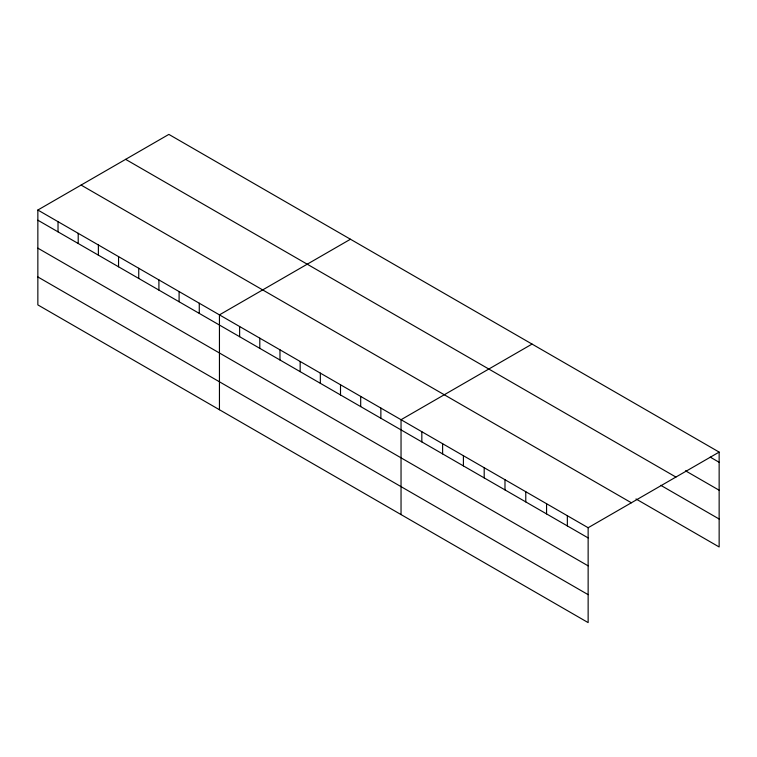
<?xml version="1.0" encoding="UTF-8"?>
<svg xmlns="http://www.w3.org/2000/svg" width="757" height="757" viewBox="0 0 757 757"><rect width="100%" height="100%" fill="white"/><g stroke="black" fill="none" stroke-linecap="round" stroke-linejoin="round"><path stroke-width="1.14" d="M37.85 210.03L588.142 527.733L588.142 622.604L37.85 304.901L37.85 210.03L168.858 134.396L719.15 452.099L719.15 546.97L635.994 498.967M350.453 239.24L219.445 314.874L219.445 409.745M532.048 344.075L401.04 419.719L401.04 514.59M588.142 527.733L719.15 452.099M710.236 457.133L719.15 462.281M685.492 470.797L719.15 490.224M125.624 159.349L675.916 477.061M660.747 485.303L719.15 519.018M81.084 185.068L631.376 502.78M37.85 220.202L588.142 537.915M37.85 248.154L588.142 565.858M37.85 276.948L588.142 594.661M567.353 515.735L567.353 525.907M546.563 503.736L546.563 513.908M525.774 491.728L525.774 501.91M504.985 479.73L504.985 489.902M484.196 467.722L484.196 477.904M463.407 455.723L463.407 465.896M442.618 443.725L442.618 453.897M421.829 431.717L421.829 441.899M380.866 408.07L380.866 418.243M360.692 396.422L360.692 406.594M340.508 384.764L340.508 394.946M320.334 373.116L320.334 383.297M300.16 361.468L300.16 371.649M279.976 349.819L279.976 359.991M259.802 338.171L259.802 348.343M239.628 326.522L239.628 336.695M199.271 303.226L199.271 313.398M179.097 291.577L179.097 301.75M158.913 279.92L158.913 290.101M138.739 268.271L138.739 278.453M118.556 256.623L118.556 266.805M98.382 244.975L98.382 255.156M78.208 233.326L78.208 243.499M58.024 221.678L58.024 231.85"/></g></svg>
